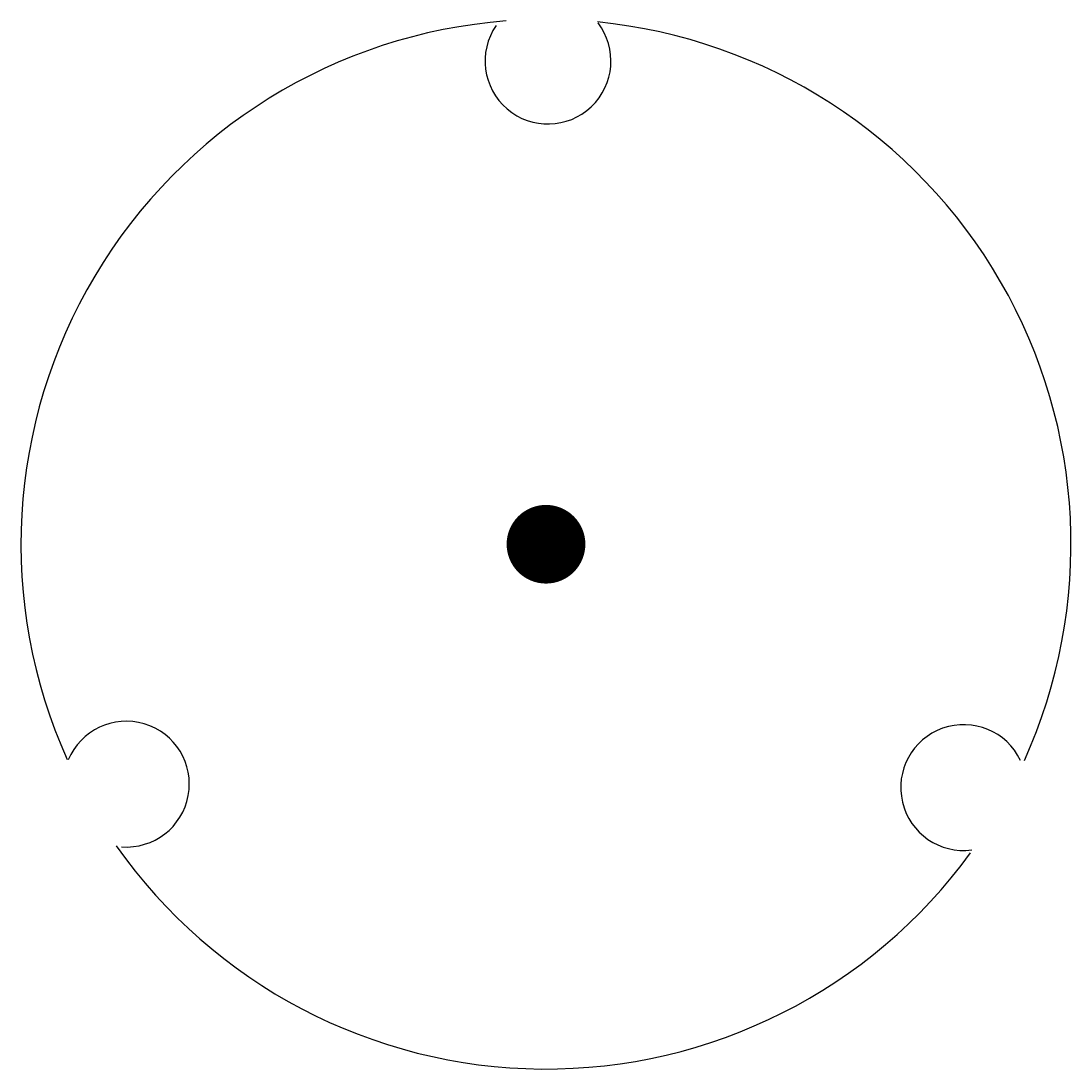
# Model space of a CAD drawing. Extents: x -1 to 1, y -1 to 0.99.
import ezdxf

# ---------------------------------------------------------------- set-up
doc = ezdxf.new("R2010")
doc.units = 0
doc.header["$LTSCALE"] = 0.01
doc.header["$MEASUREMENT"] = 0
doc.layers.get('0').update_dxf_attribs({"lineweight": 20})

msp = doc.modelspace()

# ---------------------------------------------------------------- linework, layer by layer
at = {"color": 0, "linetype": 'ByBlock', "lineweight": -2, "const_width": 0.0748}
msp.add_lwpolyline([(-0.0374, 0, 1), (0.0374, 0, 1)], format="xyb", close=True, dxfattribs=at)
at = {"color": 0, "linetype": 'ByBlock', "lineweight": -2}
for centre, radius, start, end in [((0, 0), 0.9977, 94.3498, 204.1975), ((0.0038, 0.9186), 0.1196, 145.5617, 37.3741), ((0, 0), 0.9977, 335.6607, 84.3619), ((-0.7974, -0.456), 0.1196, 265.5617, 157.3741), ((0.7937, -0.4626), 0.1196, 25.5617, 277.3741), ((0, 0), 0.9977, 215.058, 323.9795)]:
    msp.add_arc(centre, radius, start, end, dxfattribs=at)

doc.saveas('drawing.dxf')
